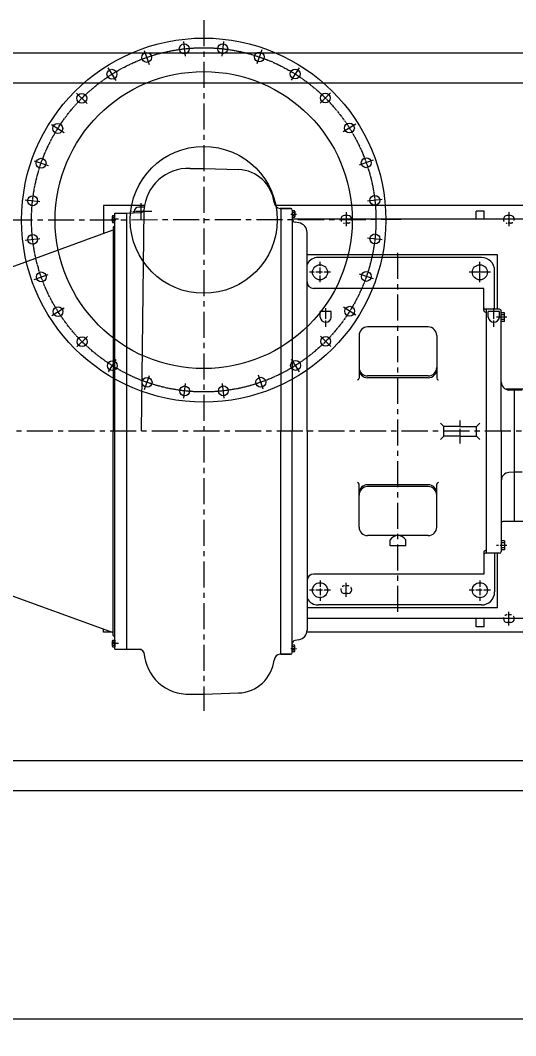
# Model space of a CAD drawing. Header units: inches. Extents: x 36 to 31738, y 79 to 24233.
# Drawn here: x 14500 to 16312, y 7094 to 10811 of the extents above; entities that cross this region are included whole.
import ezdxf

# ---------------------------------------------------------------- set-up
doc = ezdxf.new("R2010")
doc.units = ezdxf.units.IN
doc.header["$MEASUREMENT"] = 0
for name, pattern in [('ACAD_ISO04W100', [30, 24, -3, 0, -3]), ('CENTER', [50.8, 31.75, -6.35, 6.35, -6.35]), ('CHAIN', [0.7087, 0.4724, -0.0591, 0.1181, -0.0591]), ('EB_DASH', [6, 3, -3])]:
    doc.linetypes.add(name, pattern=pattern)
doc.layers.get('Defpoints').update_dxf_attribs({"lineweight": 5})
doc.layers.add('CAXA1', color=5, linetype='CENTER', lineweight=5)
doc.styles.add('Roman', font='arial.ttf')
doc.styles.get("Standard").update_dxf_attribs({"font": 'arial.ttf'})
doc.dimstyles.new('ISO-25', dxfattribs={"dimscale": 30, "dimtxt": 1.5, "dimasz": 1.5, "dimexe": 2, "dimexo": 2, "dimtad": 1, "dimtih": 1, "dimtoh": 1, "dimdec": 1, "dimlfac": 0.03937, "dimdsep": 46, "dimtxsty": 'Standard', "dimcen": 2.5, "dimclrd": 7, "dimclre": 7, "dimclrt": 7, "dimadec": 0, "dimazin": 0, "dimtfac": 1, "dimtdec": 1, "dimtmove": 0, "dimatfit": 3, "dimfxl": 1, "dimlwd": 5, "dimlwe": 5, "dimarcsym": 0})

# ---------------------------------------------------------------- blocks, each defined once
blk = doc.blocks.new('*D145')
at = {"color": 7, "linetype": 'Continuous', "lineweight": 5, "transparency": 16777216}
for p, q in [((14125, 7931.4), (14125, 7093.6)), ((19825, 7931.4), (19825, 7093.6)), ((19780, 7153.6), (14170, 7153.6))]:
    blk.add_line(p, q, dxfattribs=at)
at = {"color": 7, "transparency": 16777216}
for points in [[(14170, 7161.1), (14170, 7146.1), (14125, 7153.6)], [(19780, 7161.1), (19780, 7146.1), (19825, 7153.6)]]:
    blk.add_solid(points, dxfattribs=at)
at = {"layer": 'Defpoints', "color": 0, "transparency": 16777216}
for p in [(14125, 7991.4), (19825, 7991.4), (14125, 7153.6)]:
    blk.add_point(p, dxfattribs=at)
at = {"color": 7, "lineweight": 5, "transparency": 16777216, "insert": (16965.4, 7269.8), "char_height": 195, "attachment_point": 5, "style": 'Roman'}
blk.add_mtext('D', dxfattribs=at)

msp = doc.modelspace()

# ---------------------------------------------------------------- linework, layer by layer
at = {"color": 7, "lineweight": 5}
for p, q in [((15096.53, 10733.12), (15102.64, 10679.49)), ((15243.67, 10733.32), (15237.7, 10679.68)), ((14124.99, 10691.44), (19824.99, 10691.44)), ((14953.12, 10700.18), (14971.01, 10649.26)), ((15383.29, 10702.07), (15365.83, 10650.99)), ((14820.63, 10636.16), (14849.41, 10590.49)), ((15519.83, 10637.12), (15491.17, 10591.38)), ((14124.99, 10581.44), (19824.99, 10581.44)), ((14705.72, 10544.26), (14743.94, 10506.14)), ((15634.99, 10545.53), (15596.88, 10507.31)), ((14614.13, 10429.09), (14659.88, 10400.44)), ((15726.89, 10430.62), (15681.23, 10401.84)), ((15790.92, 10298.13), (15739.99, 10280.24)), ((14550.47, 10296.43), (14601.44, 10278.67)), ((15121.33, 10268.54), (15170.99, 10268.54)), ((15170.99, 10268.54), (15298.13, 10264.23)), ((15170.99, 10268.54), (15298.13, 10264.23)), ((14517.93, 10152.94), (14571.57, 10146.96)), ((15823.86, 10154.72), (15770.23, 10148.61)), ((14954.16, 10132.26), (14804.36, 10132.26)), ((14804.36, 10132.26), (14804.36, 10030.24)), ((14947.69, 10127.06), (14933.29, 10127.06)), ((14952.28, 10115.97), (14942.45, 9307.83)), ((18690.6, 10132.26), (15432.59, 10132.26)), ((15452.99, 10122.26), (15450.76, 10122.38)), ((15452.99, 10122.26), (15452.99, 9306.26)), ((15489.18, 10122.26), (15452.99, 10122.26)), ((15452.99, 10122.26), (15488.99, 10122.26)), ((15494.99, 10116.26), (15494.99, 9306.26)), ((15494.99, 10116.26), (15494.99, 10099.82)), ((15494.99, 10116.26), (15494.99, 10106.06)), ((15503.08, 10113.73), (15494.99, 10113.73)), ((16197.43, 10112.26), (16167.43, 10112.26)), ((16167.43, 10082.26), (16167.43, 10112.26)), ((16197.43, 10082.26), (16197.43, 10112.26)), ((14836.79, 10073.91), (14836.79, 10092.61)), ((14836.79, 10092.61), (14836.79, 10073.91)), ((14837.71, 10095.73), (14845.79, 10095.73)), ((14837.71, 10095.73), (14845.79, 10095.73)), ((14837.71, 10089.49), (14845.79, 10089.49)), ((14837.71, 10089.49), (14845.79, 10089.49)), ((14837.71, 10077.02), (14845.79, 10077.02)), ((14837.71, 10077.02), (14845.79, 10077.02)), ((14845.79, 8508.26), (14845.79, 10104.26)), ((14845.79, 10104.26), (14883.99, 10104.26)), ((14881.79, 10104.26), (14888.99, 10104.26)), ((14888.99, 10104.26), (14940.15, 10106.94)), ((14888.99, 8508.26), (14888.99, 10104.26)), ((15503.08, 10107.49), (15494.99, 10107.49)), ((15503.08, 10095.02), (15494.99, 10095.02)), ((15503.08, 10088.79), (15494.99, 10088.79)), ((18690.6, 10082.26), (15495.08, 10082.26)), ((15503.99, 10110.61), (15503.99, 10091.91)), ((15698.36, 10096.26), (15686.36, 10096.26)), ((16293.4, 10096.26), (16281.4, 10096.26)), ((14380.46, 9875.97), (14839.79, 10043.14)), ((14837.71, 10070.79), (14845.79, 10070.79)), ((14837.71, 10070.79), (14845.79, 10070.79)), ((14839.79, 10053.86), (14845.79, 10059.86)), ((14839.79, 10053.86), (14839.79, 9306.26)), ((15519.25, 10069.38), (15504.91, 10071.91)), ((14518.13, 10005.79), (14571.76, 10011.91)), ((15548.99, 9306.26), (15548.99, 10033.93)), ((15824.06, 10007.58), (15770.41, 10013.55)), ((16245.39, 9952.26), (15548.99, 9952.26)), ((16187.39, 9942.26), (15590.39, 9942.26)), ((16245.39, 9752.66), (16245.39, 9952.26)), ((16235.39, 9752.66), (16235.39, 9894.26)), ((14551.07, 9862.38), (14601.99, 9880.28)), ((15791.51, 9864.08), (15740.54, 9881.84)), ((16195.79, 9829.18), (15572.99, 9829.18)), ((16195.79, 9748.84), (16195.79, 9829.18)), ((14615.09, 9729.9), (14660.76, 9758.68)), ((15637.79, 9745.28), (15596.99, 9745.28)), ((15596.99, 9724.52), (15596.99, 9745.28)), ((15637.79, 9724.52), (15637.79, 9745.28)), ((15727.85, 9731.43), (15682.11, 9760.08)), ((16253.39, 9752.66), (16201.79, 9752.66)), ((16201.79, 9742.84), (16205.39, 9742.84)), ((16205.39, 8859.86), (16205.39, 9752.66)), ((16252.79, 9745.28), (16211.99, 9745.28)), ((16211.99, 9724.52), (16211.99, 9745.28)), ((16252.79, 9724.52), (16252.79, 9745.28)), ((16271.39, 9739.94), (16259.3, 9739.94)), ((16259.39, 9306.26), (16259.39, 9746.66)), ((16271.39, 9707.78), (16271.39, 9739.94)), ((16271.39, 9732.56), (16259.39, 9732.56)), ((16271.39, 9715.15), (16259.39, 9715.15)), ((16271.39, 9707.78), (16259.39, 9707.78)), ((15992.39, 9688.2), (15770.39, 9688.2)), ((14706.99, 9614.99), (14745.11, 9653.2)), ((15636.27, 9616.26), (15598.05, 9654.38)), ((15739.19, 9657), (15739.19, 9500.37)), ((16023.59, 9657), (16023.59, 9500.37)), ((14822.16, 9523.4), (14850.82, 9569.14)), ((15521.35, 9524.36), (15492.57, 9570.02)), ((14954.82, 9459.74), (14972.58, 9510.71)), ((15098.32, 9427.19), (15104.29, 9480.84)), ((15245.46, 9427.4), (15239.34, 9481.03)), ((15388.87, 9460.33), (15370.97, 9511.26)), ((15992.39, 9509.04), (15770.39, 9509.04)), ((15992.39, 9502.06), (15770.39, 9502.06)), ((16347, 9459.86), (16277.21, 9459.86)), ((16307.99, 9456.26), (16287.82, 9457.32)), ((16307.99, 8975.98), (16307.99, 9459.86)), ((16335.58, 9456.26), (16307.99, 9456.26)), ((16049.39, 9324.26), (16037.39, 9336.26)), ((16169.39, 9324.26), (16181.39, 9336.26)), ((14839.79, 8558.65), (14839.79, 9306.26)), ((15452.99, 8490.26), (15452.99, 9306.26)), ((15494.99, 8496.26), (15494.99, 9306.26)), ((15548.99, 9306.26), (15548.99, 8578.59)), ((16109.39, 9324.26), (16049.39, 9324.26)), ((16049.39, 9288.26), (16049.39, 9324.26)), ((16109.39, 9324.26), (16169.39, 9324.26)), ((16169.39, 9288.26), (16169.39, 9324.26)), ((16259.39, 9306.26), (16259.39, 8865.86)), ((16049.39, 9288.26), (16037.39, 9276.26)), ((16109.39, 9288.26), (16049.39, 9288.26)), ((16109.39, 9288.26), (16169.39, 9288.26)), ((16169.39, 9288.26), (16181.39, 9276.26)), ((16307.99, 9156.26), (16287.82, 9155.2)), ((16335.58, 9156.26), (16307.99, 9156.26)), ((15739.19, 8955.52), (15739.19, 9112.15)), ((15992.39, 9110.46), (15770.39, 9110.46)), ((16023.59, 8955.52), (16023.59, 9112.15)), ((15992.39, 9103.48), (15770.39, 9103.48)), ((16347, 8975.98), (16265.39, 8975.98)), ((15992.39, 8924.32), (15770.39, 8924.32)), ((15852.59, 8886.26), (15852.59, 8909.06)), ((15910.19, 8886.26), (15852.59, 8886.26)), ((15910.19, 8886.26), (15910.19, 8909.06)), ((16271.39, 8904.74), (16259.39, 8904.74)), ((16271.39, 8897.36), (16259.39, 8897.36)), ((16271.39, 8904.74), (16271.39, 8872.58)), ((16195.79, 8863.68), (16195.79, 8783.34)), ((16201.79, 8869.68), (16205.39, 8869.68)), ((16253.39, 8859.86), (16201.79, 8859.86)), ((16235.39, 8859.86), (16235.39, 8718.26)), ((16235.39, 8859.86), (16235.39, 8718.26)), ((16245.39, 8660.26), (16245.39, 8859.86)), ((16271.39, 8872.58), (16259.3, 8872.58)), ((16271.39, 8879.95), (16259.39, 8879.95)), ((16195.79, 8783.34), (15572.99, 8783.34)), ((14380.46, 8736.55), (14839.79, 8569.38)), ((15698.36, 8712.26), (15686.36, 8712.26)), ((16187.39, 8670.26), (15590.39, 8670.26)), ((16187.39, 8670.26), (15590.39, 8670.26)), ((16245.39, 8660.26), (15548.99, 8660.26)), ((18330.61, 8620.26), (15548.99, 8620.26)), ((16167.43, 8590.26), (16167.43, 8620.26)), ((16197.43, 8590.26), (16167.43, 8590.26)), ((16197.43, 8590.26), (16197.43, 8620.26)), ((16293.4, 8606.26), (16281.4, 8606.26)), ((14804.36, 8570.26), (14804.36, 8582.27)), ((14837.37, 8570.26), (14804.36, 8570.26)), ((14839.79, 8574.25), (14839.79, 8575.71)), ((14839.79, 8558.65), (14845.79, 8552.65)), ((18330.61, 8570.26), (15548.02, 8570.26)), ((14836.79, 8538.61), (14836.79, 8519.91)), ((14836.79, 8519.91), (14836.79, 8538.61)), ((14837.71, 8541.73), (14845.79, 8541.73)), ((14837.71, 8541.73), (14845.79, 8541.73)), ((14837.71, 8535.49), (14845.79, 8535.49)), ((14837.71, 8535.49), (14845.79, 8535.49)), ((14837.71, 8523.02), (14845.79, 8523.02)), ((14837.71, 8523.02), (14845.79, 8523.02)), ((14837.71, 8516.79), (14845.79, 8516.79)), ((14837.71, 8516.79), (14845.79, 8516.79)), ((14845.79, 8541.73), (14845.79, 8516.79)), ((15503.08, 8523.73), (15494.99, 8523.73)), ((15503.08, 8517.49), (15494.99, 8517.49)), ((15494.99, 8496.26), (15494.99, 8512.7)), ((15503.99, 8501.91), (15503.99, 8520.61)), ((15519.25, 8543.14), (15504.91, 8540.61)), ((14845.79, 8508.26), (14943.7, 8508.26)), ((15452.99, 8490.26), (15450.76, 8490.14)), ((15489.18, 8490.26), (15452.99, 8490.26)), ((15452.99, 8490.26), (15488.99, 8490.26)), ((15494.99, 8496.26), (15494.99, 8506.46)), ((15503.08, 8505.02), (15494.99, 8505.02)), ((15503.08, 8498.79), (15494.99, 8498.79)), ((15121.33, 8343.98), (15170.99, 8343.98)), ((15170.99, 8343.98), (15298.13, 8348.29)), ((15170.99, 8343.98), (15298.13, 8348.29)), ((14124.99, 8101.44), (19824.99, 8101.44)), ((14124.99, 7991.44), (19824.99, 7991.44))]:
    msp.add_line(p, q, dxfattribs=at)
at = {"color": 7, "linetype": 'ACAD_ISO04W100', "lineweight": 5, "ltscale": 2.5}
for p, q in [((14940.49, 10140.89), (14940.49, 10080.51)), ((14981.61, 10110.26), (14904.38, 10110.26)), ((15692.36, 10107.78), (15692.36, 10057.47)), ((15692.36, 8700.73), (15692.36, 8751.05)), ((16287.4, 8594.73), (16287.4, 8645.05))]:
    msp.add_line(p, q, dxfattribs=at)
at = {"color": 7, "linetype": 'ACAD_ISO04W100', "lineweight": 5}
for p, q in [((14859, 10083.26), (14830.79, 10083.26)), ((15596.39, 9852.02), (15596.39, 9926.46)), ((15635.1, 9888.26), (15557.76, 9888.26)), ((15617.39, 9688.1), (15617.39, 9757.49)), ((16232.39, 9688.1), (16232.39, 9757.49)), ((16279.36, 9723.86), (16242.26, 9723.86)), ((16109.39, 9261), (16109.39, 9349.93)), ((16279.36, 8888.66), (16242.26, 8888.66)), ((15596.39, 8760.5), (15596.39, 8686.05)), ((16181.39, 8760.5), (16181.39, 8686.05)), ((15635.1, 8724.26), (15557.76, 8724.26)), ((16220.1, 8724.26), (16142.76, 8724.26)), ((14859, 8529.26), (14830.79, 8529.26))]:
    msp.add_line(p, q, dxfattribs=at)
at = {"color": 7, "linetype": 'ACAD_ISO04W100', "lineweight": 5, "ltscale": 0.3}
for p, q in [((15489.42, 10101.26), (15510, 10101.26)), ((15489.42, 8511.26), (15510, 8511.26))]:
    msp.add_line(p, q, dxfattribs=at)
at = {"color": 7, "linetype": 'CHAIN', "lineweight": 5, "ltscale": 10}
for p, q in [((16287.4, 10107.78), (16287.4, 10057.47)), ((16181.39, 9852.02), (16181.39, 9926.46)), ((16220.1, 9888.26), (16142.76, 9888.26))]:
    msp.add_line(p, q, dxfattribs=at)
at = {"color": 7, "linetype": 'EB_DASH', "lineweight": 5, "ltscale": 3}
for p, q in [((15698.36, 10068.26), (15686.36, 10068.26)), ((16293.4, 10068.26), (16281.4, 10068.26)), ((15698.36, 8740.26), (15686.36, 8740.26)), ((16293.4, 8634.26), (16281.4, 8634.26))]:
    msp.add_line(p, q, dxfattribs=at)
at = {"color": 7, "lineweight": 5}
for centre, radius in [((15170.91, 10079.26), 666.41), ((15099.58, 10706.31), 18), ((15240.68, 10706.5), 18), ((14962.06, 10674.72), 18), ((15374.56, 10676.53), 18), ((14835.02, 10613.33), 18), ((15505.5, 10614.25), 18), ((15170.91, 10079.26), 543.76), ((14724.83, 10525.2), 18), ((15615.93, 10526.42), 18), ((14637, 10414.76), 18), ((15704.06, 10416.23), 18), ((15170.99, 10080.26), 268.95), ((14575.96, 10287.55), 18), ((15765.45, 10289.19), 18), ((14544.75, 10149.95), 18), ((15797.04, 10151.67), 18), ((14544.94, 10008.85), 18), ((15797.23, 10010.57), 18), ((14576.53, 9871.33), 18), ((15596.39, 9888.26), 27.6), ((15766.03, 9872.96), 18), ((16181.39, 9888.26), 27.6), ((14637.92, 9744.29), 18), ((15704.98, 9745.75), 18), ((14726.05, 9634.09), 18), ((15617.16, 9635.32), 18), ((14836.49, 9546.27), 18), ((15506.96, 9547.19), 18), ((14963.7, 9485.23), 18), ((15379.92, 9485.8), 18), ((15101.3, 9454.02), 18), ((15242.4, 9454.21), 18), ((15596.39, 8724.26), 27.6), ((16181.39, 8724.26), 27.6)]:
    msp.add_circle(centre, radius, dxfattribs=at)
at = {"color": 7, "linetype": 'CHAIN', "lineweight": 5, "ltscale": 20}
msp.add_circle((15170.99, 10080.26), 630.11, dxfattribs=at)
at = {"color": 7, "lineweight": 5}
for centre, radius, start, end in [((15115.15, 10105.46), 163.2, 87.82982, 176.30693), ((15293.4, 10128.72), 135.6, 6.34129, 88.00015), ((14933.29, 10110.26), 16.8, 90, 180), ((14939.17, 10120.41), 13.51, 271.8439, 348.56653), ((14947.69, 10110.26), 16.8, 70.65299, 90), ((15452.02, 10146.34), 24, 186.34129, 267), ((15488.99, 10116.26), 6, 0, 90), ((15498.25, 10110.61), 5.74, 327.13277, 32.86723), ((14842.54, 10092.61), 5.74, 147.13277, 212.86723), ((14842.54, 10092.61), 5.74, 147.13277, 212.86723), ((14858.39, 10083.26), 21.6, 163.22135, 196.77865), ((14858.39, 10083.26), 21.6, 163.22135, 196.77865), ((14842.54, 10073.91), 5.74, 147.13277, 212.86723), ((14842.54, 10073.91), 5.74, 147.13277, 212.86723), ((14933.29, 10110.26), 16.8, 180, 195.63011), ((15506.99, 10083.73), 12, 180, 260), ((15482.39, 10101.26), 21.6, 343.22135, 16.77865), ((15498.25, 10091.91), 5.74, 327.13277, 32.86723), ((15686.36, 10082.26), 14, 90, 180), ((15698.36, 10082.26), 14, 0, 90), ((16281.4, 10082.26), 14, 90, 180), ((16293.4, 10082.26), 14, 0, 90), ((15512.99, 10033.93), 36, 0, 80), ((15590.39, 9894.26), 48, 90, 149.59845), ((16187.39, 9894.26), 48, 0, 90), ((15572.99, 9853.18), 24, 180, 270), ((16201.79, 9758.66), 6, 180, 270), ((16201.79, 9748.84), 6, 180, 270), ((16253.39, 9746.66), 6, 0, 90), ((15617.39, 9726.14), 20.46, 184.55323, 355.44677), ((16232.39, 9726.14), 20.46, 184.55323, 355.44677), ((15770.39, 9657), 31.2, 90, 180), ((15992.39, 9657), 31.2, 0, 90), ((15770.39, 9540.24), 31.2, 180, 270), ((15770.39, 9533.26), 31.2, 180, 270), ((15992.39, 9540.24), 31.2, 270, 0), ((15992.39, 9533.26), 31.2, 270, 0), ((15733.19, 9500.37), 6, 270, 0), ((16029.59, 9500.37), 6, 180, 270), ((16289.39, 9487.27), 30, 180, 267), ((16289.39, 9125.24), 30, 93, 180), ((15733.19, 9112.15), 6, 0, 90), ((15770.39, 9079.26), 31.2, 90, 180), ((15992.39, 9079.26), 31.2, 0, 90), ((16029.59, 9112.15), 6, 90, 180), ((15770.39, 9072.28), 31.2, 90, 180), ((15992.39, 9072.28), 31.2, 0, 90), ((16265.39, 8969.98), 6, 90, 180), ((15770.39, 8955.52), 31.2, 180, 270), ((15881.39, 8889.52), 34.8, 34.15282, 145.84718), ((15992.39, 8955.52), 31.2, 270, 0), ((16201.79, 8863.68), 6, 90, 180), ((16201.79, 8853.86), 6, 90, 180), ((16253.39, 8865.86), 6, 270, 0), ((15572.99, 8759.34), 24, 90, 180), ((15686.36, 8726.26), 14, 180, 270), ((15698.36, 8726.26), 14, 270, 0), ((16187.39, 8718.26), 48, 270, 0), ((16187.39, 8718.26), 48, 270, 0), ((15590.39, 8718.26), 48, 210.40155, 270), ((15590.39, 8718.26), 48, 210.40155, 270), ((16281.4, 8620.26), 14, 180, 270), ((16293.4, 8620.26), 14, 270, 0), ((15512.99, 8578.59), 36, 280, 0), ((14842.54, 8538.61), 5.74, 147.13277, 212.86723), ((14842.54, 8538.61), 5.74, 147.13277, 212.86723), ((14858.39, 8529.26), 21.6, 163.22135, 196.77865), ((14858.39, 8529.26), 21.6, 163.22135, 196.77865), ((14842.54, 8519.91), 5.74, 147.13277, 212.86723), ((14842.54, 8519.91), 5.74, 147.13277, 212.86723), ((15506.99, 8528.79), 12, 100, 180), ((15498.25, 8520.61), 5.74, 327.13277, 32.86723), ((15482.39, 8511.26), 21.6, 343.22135, 16.77865), ((14939.17, 8492.1), 13.51, 11.43347, 88.1561), ((15115.15, 8507.06), 163.2, 183.69307, 272.17018), ((15452.02, 8466.17), 24, 93, 173.65871), ((15488.99, 8496.26), 6, 270, 0), ((15498.25, 8501.91), 5.74, 327.13277, 32.86723), ((15293.4, 8483.8), 135.6, 271.99985, 353.65871)]:
    msp.add_arc(centre, radius, start, end, dxfattribs=at)
at = {"color": 7, "linetype": 'EB_DASH', "lineweight": 5, "ltscale": 3}
for centre, start, end in [((15686.36, 10082.26), 180, 270), ((15698.36, 10082.26), 270, 0), ((16281.4, 10082.26), 180, 270), ((16293.4, 10082.26), 270, 0), ((15686.36, 8726.26), 90, 180), ((15698.36, 8726.26), 0, 90), ((16281.4, 8620.26), 90, 180), ((16293.4, 8620.26), 0, 90)]:
    msp.add_arc(centre, 14, start, end, dxfattribs=at)
at = {"layer": 'CAXA1', "linetype": 'CENTER', "lineweight": 5, "ltscale": 3}
for p, q in [((15170.99, 10810.72), (15170.99, 8283.23)), ((14449.02, 10080.26), (15892.97, 10082.26)), ((15881.39, 8644.67), (15881.39, 9968.4)), ((19190.81, 9306.26), (12135.05, 9306.26))]:
    msp.add_line(p, q, dxfattribs=at)

# ---------------------------------------------------------------- dimensions: what is measured, and where the dimension line sits
at = {"color": 7, "lineweight": 5}
dim = msp.add_linear_dim(base=(14124.99, 7153.56), p1=(19824.99, 7991.44), p2=(14124.99, 7991.44), angle=180, text='D', dimstyle='ISO-25', override={"dimtxt": 6.5, "dimpost": '\\X', "dimtxsty": 'Roman', "dimtmove": 1}, dxfattribs=at)
dim.commit()
dim.dimension.update_dxf_attribs({"geometry": '*D145', "text_midpoint": (16965.35, 7153.56), "dimtype": 160})

doc.saveas('drawing.dxf')
